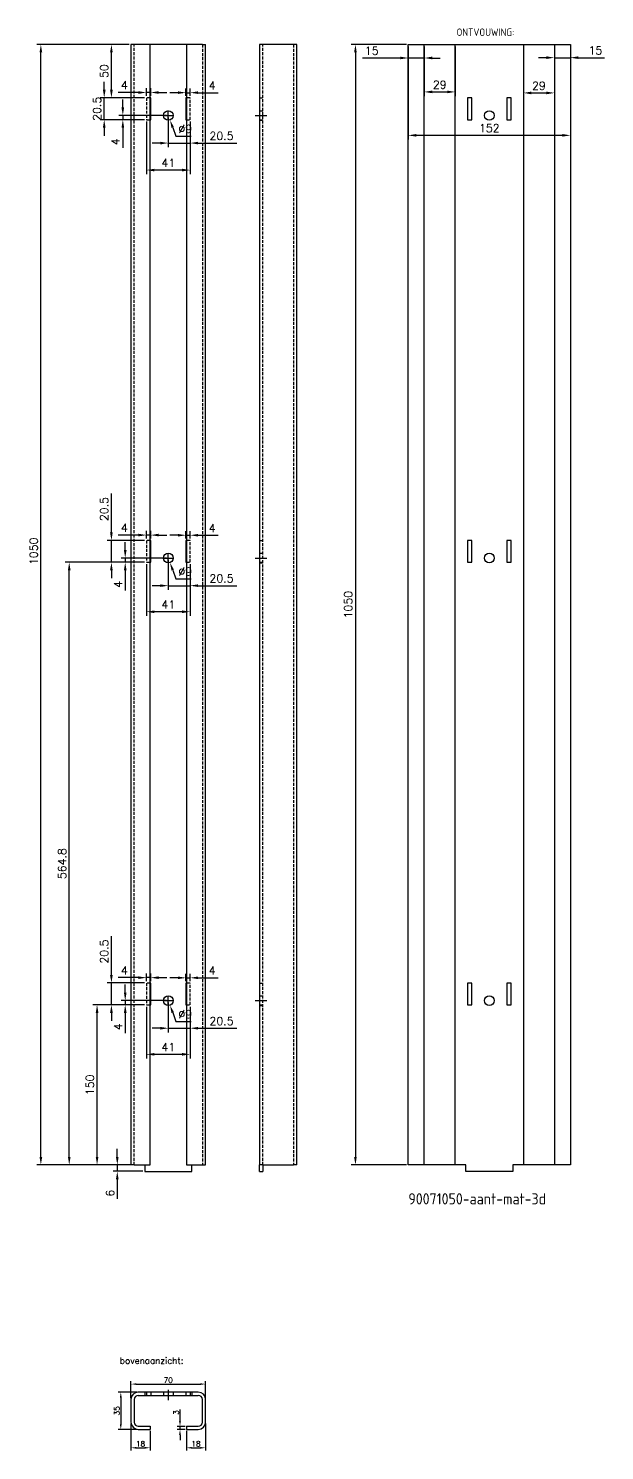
# Model space of a CAD drawing. Extents: x 3801 to 4341, y 233 to 1565.
import ezdxf

# ---------------------------------------------------------------- set-up
doc = ezdxf.new("R2010")
doc.units = 0
doc.header["$LTSCALE"] = 2
doc.linetypes.add('Aslijn', pattern=[28.575, 19.05, -3.175, 3.175, -3.175])
doc.linetypes.add('Streeplijn', pattern=[10, 7, -3])
doc.layers.get('DEFPOINTS').update_dxf_attribs({"linetype": 'CONTINUOUS'})
for name, color, linetype in [('50VOL', 13, 'CONTINUOUS'), ('70VOL', 5, 'CONTINUOUS'), ('7A', 4, 'Aslijn'), ('AM_3', 6, 'Streeplijn'), ('BRANDLIJN', 93, 'CONTINUOUS')]:
    doc.layers.add(name, color=color, linetype=linetype)
doc.styles.add('ROMANS', font='romans.shx')
doc.styles.get("Standard").update_dxf_attribs({"font": 'isocp.shx'})
doc.dimstyles.new('1_OP_02$0', dxfattribs={"dimscale": 2, "dimtxt": 2.5, "dimasz": 2.5, "dimexe": 1.3, "dimexo": 0.6, "dimgap": 0.6, "dimtad": 1, "dimdec": 1, "dimdsep": 46, "dimtxsty": 'ROMANS', "dimcen": -1.5, "dimclrd": 150, "dimclre": 150, "dimclrt": 5, "dimadec": 0, "dimazin": 0, "dimtfac": 1, "dimtdec": 1, "dimtmove": 0, "dimatfit": 3, "dimfxl": 0, "dimtolj": 1, "dimtzin": 0, "dimarcsym": 0})
doc.dimstyles.new('1_OP_03$0', dxfattribs={"dimscale": 3, "dimtxt": 2.5, "dimasz": 2.5, "dimexe": 1.3, "dimexo": 0.6, "dimgap": 1, "dimtad": 1, "dimdec": 1, "dimdsep": 46, "dimtxsty": 'ROMANS', "dimcen": -1.5, "dimclrd": 150, "dimclre": 150, "dimclrt": 5, "dimadec": 0, "dimazin": 0, "dimtfac": 1, "dimtdec": 1, "dimtmove": 0, "dimatfit": 3, "dimfxl": 0, "dimtolj": 1, "dimtzin": 0, "dimarcsym": 0})
doc.dimstyles.new('1_OP_03$3', dxfattribs={"dimscale": 3, "dimtxt": 2.5, "dimasz": 2.5, "dimexe": 1.3, "dimexo": 0.6, "dimgap": 1, "dimtad": 1, "dimtoh": 1, "dimdec": 1, "dimdsep": 46, "dimtxsty": 'ROMANS', "dimcen": -1.5, "dimclrd": 150, "dimclre": 150, "dimclrt": 5, "dimadec": 0, "dimazin": 0, "dimtfac": 1, "dimtdec": 1, "dimtofl": 0, "dimtmove": 0, "dimatfit": 0, "dimfxl": 0, "dimtolj": 1, "dimtzin": 0, "dimarcsym": 0})

# ---------------------------------------------------------------- blocks, each defined once
blk = doc.blocks.new('*D0')
at = {"layer": '70VOL', "color": 150, "lineweight": -2}
for p, q in [((3897.3, 281.7), (3897.3, 297.6)), ((3902.3, 295), (3962.3, 295)), ((3967.3, 281.7), (3967.3, 297.6))]:
    blk.add_line(p, q, dxfattribs=at)
at = {"layer": '70VOL', "color": 150}
for points in [[(3902.3, 295.8), (3902.3, 294.2), (3897.3, 295)], [(3962.3, 295.8), (3962.3, 294.2), (3967.3, 295)]]:
    blk.add_solid(points, dxfattribs=at)
at = {"layer": 'DEFPOINTS', "color": 0}
for p in [(3967.3, 295), (3897.3, 280.5), (3967.3, 280.5)]:
    blk.add_point(p, dxfattribs=at)
at = {"layer": '70VOL', "color": 5, "insert": (3932.3, 298.7), "char_height": 5, "attachment_point": 5, "style": 'ROMANS'}
blk.add_mtext('\\A1;70', dxfattribs=at)
blk = doc.blocks.new('*D1')
at = {"layer": '70VOL', "color": 150, "lineweight": -2}
for p, q in [((3903, 287.4), (3885.2, 287.4)), ((3887.8, 282.4), (3887.8, 257.4)), ((3903, 252.4), (3885.2, 252.4))]:
    blk.add_line(p, q, dxfattribs=at)
at = {"layer": '70VOL', "color": 150}
for points in [[(3886.9, 282.4), (3888.6, 282.4), (3887.8, 287.4)], [(3886.9, 257.4), (3888.6, 257.4), (3887.8, 252.4)]]:
    blk.add_solid(points, dxfattribs=at)
at = {"layer": 'DEFPOINTS', "color": 0}
for p in [(3904.2, 287.4), (3887.8, 252.4), (3904.2, 252.4)]:
    blk.add_point(p, dxfattribs=at)
at = {"layer": '70VOL', "color": 5, "insert": (3884.1, 269.9), "char_height": 5, "attachment_point": 5, "rotation": 90, "style": 'ROMANS'}
blk.add_mtext('\\A1;35', dxfattribs=at)
blk = doc.blocks.new('*D2')
at = {"layer": '70VOL', "color": 150, "lineweight": -2}
for p, q in [((3897.3, 258.1), (3897.3, 232.7)), ((3915.3, 251.2), (3915.3, 232.7)), ((3902.3, 235.3), (3910.3, 235.3))]:
    blk.add_line(p, q, dxfattribs=at)
at = {"layer": '70VOL', "color": 150}
for points in [[(3902.3, 236.1), (3902.3, 234.5), (3897.3, 235.3)], [(3910.3, 236.1), (3910.3, 234.5), (3915.3, 235.3)]]:
    blk.add_solid(points, dxfattribs=at)
at = {"layer": 'DEFPOINTS', "color": 0}
for p in [(3897.3, 259.3), (3915.3, 252.4), (3915.3, 235.3)]:
    blk.add_point(p, dxfattribs=at)
at = {"layer": '70VOL', "color": 5, "insert": (3906.3, 239), "char_height": 5, "attachment_point": 5, "style": 'ROMANS'}
blk.add_mtext('\\A1;18', dxfattribs=at)
blk = doc.blocks.new('*D3')
at = {"layer": '70VOL', "color": 150, "lineweight": -2}
for p, q in [((3967.3, 258.1), (3967.3, 232.7)), ((3949.3, 251.2), (3949.3, 232.7)), ((3954.3, 235.3), (3962.3, 235.3))]:
    blk.add_line(p, q, dxfattribs=at)
at = {"layer": '70VOL', "color": 150}
for points in [[(3954.3, 236.1), (3954.3, 234.5), (3949.3, 235.3)], [(3962.3, 236.1), (3962.3, 234.5), (3967.3, 235.3)]]:
    blk.add_solid(points, dxfattribs=at)
at = {"layer": 'DEFPOINTS', "color": 0}
for p in [(3967.3, 259.3), (3949.3, 252.4), (3967.3, 235.3)]:
    blk.add_point(p, dxfattribs=at)
at = {"layer": '70VOL', "color": 5, "insert": (3958.3, 239), "char_height": 5, "attachment_point": 5, "style": 'ROMANS'}
blk.add_mtext('\\A1;18', dxfattribs=at)
blk = doc.blocks.new('*D4')
at = {"layer": '70VOL', "color": 150, "lineweight": -2}
for p, q in [((3943.3, 260.4), (3943.3, 271.2)), ((3948.1, 255.4), (3940.7, 255.4)), ((3943.3, 252.4), (3943.3, 255.4)), ((3948.1, 252.4), (3940.7, 252.4)), ((3943.3, 247.4), (3943.3, 242.4))]:
    blk.add_line(p, q, dxfattribs=at)
at = {"layer": '70VOL', "color": 150}
for points in [[(3942.4, 260.4), (3944.1, 260.4), (3943.3, 255.4)], [(3942.4, 247.4), (3944.1, 247.4), (3943.3, 252.4)]]:
    blk.add_solid(points, dxfattribs=at)
at = {"layer": 'DEFPOINTS', "color": 0}
for p in [(3943.3, 255.4), (3949.3, 255.4), (3949.3, 252.4)]:
    blk.add_point(p, dxfattribs=at)
at = {"layer": '70VOL', "color": 5, "insert": (3939.6, 268.3), "char_height": 5, "attachment_point": 5, "rotation": 90, "style": 'ROMANS'}
blk.add_mtext('\\A1;3', dxfattribs=at)
blk = doc.blocks.new('*D5')
at = {"layer": '70VOL', "color": 150, "lineweight": -2}
for p, q in [((3927.8, 1483.9), (3936.8, 1483.9)), ((3932.3, 1479.4), (3932.3, 1488.4)), ((3936.5, 1472.6), (3939.5, 1464.4)), ((3939.5, 1464.4), (3953.9, 1464.4))]:
    blk.add_line(p, q, dxfattribs=at)
at = {"layer": '70VOL', "color": 150}
blk.add_solid([(3937.6, 1473), (3935.3, 1472.2), (3933.9, 1479.6)], dxfattribs=at)
at = {"layer": 'DEFPOINTS', "color": 0}
for p in [(3930.7, 1488.1), (3933.9, 1479.6)]:
    blk.add_point(p, dxfattribs=at)
at = {"layer": '70VOL', "color": 5, "insert": (3948.2, 1471.2), "char_height": 7.5, "attachment_point": 5, "style": 'ROMANS'}
blk.add_mtext('\\A1;∅9', dxfattribs=at)
blk = doc.blocks.new('*D6')
at = {"layer": '70VOL', "color": 150, "lineweight": -2}
for p, q in [((3932.3, 1482.1), (3932.3, 1454.1)), ((3952.8, 1478.1), (3952.8, 1454.1)), ((3924.8, 1458), (3917.3, 1458)), ((3932.3, 1458), (3952.8, 1458)), ((3960.3, 1458), (3996.7, 1458))]:
    blk.add_line(p, q, dxfattribs=at)
at = {"layer": '70VOL', "color": 150}
for points in [[(3924.8, 1459.2), (3924.8, 1456.7), (3932.3, 1458)], [(3960.3, 1459.2), (3960.3, 1456.7), (3952.8, 1458)]]:
    blk.add_solid(points, dxfattribs=at)
at = {"layer": 'DEFPOINTS', "color": 0}
for p in [(3932.3, 1483.9), (3952.8, 1479.9), (3952.8, 1458)]:
    blk.add_point(p, dxfattribs=at)
at = {"layer": '70VOL', "color": 5, "insert": (3982.2, 1464.7), "char_height": 7.5, "attachment_point": 5, "style": 'ROMANS'}
blk.add_mtext('\\A1;20.5', dxfattribs=at)
blk = doc.blocks.new('*D7')
at = {"layer": '70VOL', "color": 150, "lineweight": -2}
for p, q in [((3911.8, 1478.1), (3911.8, 1428.8)), ((3952.8, 1478.1), (3952.8, 1428.8)), ((3945.3, 1432.7), (3919.3, 1432.7))]:
    blk.add_line(p, q, dxfattribs=at)
at = {"layer": '70VOL', "color": 150}
for points in [[(3919.3, 1433.9), (3919.3, 1431.4), (3911.8, 1432.7)], [(3945.3, 1433.9), (3945.3, 1431.4), (3952.8, 1432.7)]]:
    blk.add_solid(points, dxfattribs=at)
at = {"layer": 'DEFPOINTS', "color": 0}
for p in [(3911.8, 1479.9), (3952.8, 1479.9), (3911.8, 1432.7)]:
    blk.add_point(p, dxfattribs=at)
at = {"layer": '70VOL', "color": 5, "insert": (3932.3, 1439.4), "char_height": 7.5, "attachment_point": 5, "style": 'ROMANS'}
blk.add_mtext('\\A1;41', dxfattribs=at)
blk = doc.blocks.new('*D8')
at = {"layer": '70VOL', "color": 150, "lineweight": -2}
for p, q in [((3911.8, 1502.2), (3911.8, 1509.3)), ((3915.8, 1502.2), (3915.8, 1509.3)), ((3904.3, 1505.4), (3885.4, 1505.4)), ((3915.8, 1505.4), (3911.8, 1505.4)), ((3923.3, 1505.4), (3930.8, 1505.4))]:
    blk.add_line(p, q, dxfattribs=at)
at = {"layer": '70VOL', "color": 150}
for points in [[(3904.3, 1506.6), (3904.3, 1504.1), (3911.8, 1505.4)], [(3923.3, 1506.6), (3923.3, 1504.1), (3915.8, 1505.4)]]:
    blk.add_solid(points, dxfattribs=at)
at = {"layer": 'DEFPOINTS', "color": 0}
for p in [(3911.8, 1505.4), (3911.8, 1500.4), (3915.8, 1500.4)]:
    blk.add_point(p, dxfattribs=at)
at = {"layer": '70VOL', "color": 5, "insert": (3891.1, 1512.1), "char_height": 7.5, "attachment_point": 5, "style": 'ROMANS'}
blk.add_mtext('\\A1;4', dxfattribs=at)
blk = doc.blocks.new('*D9')
at = {"layer": '70VOL', "color": 150, "lineweight": -2}
for p, q in [((3948.8, 1502.2), (3948.8, 1509.1)), ((3952.8, 1502.2), (3952.8, 1509.1)), ((3941.3, 1505.2), (3933.8, 1505.2)), ((3948.8, 1505.2), (3952.8, 1505.2)), ((3960.3, 1505.2), (3979.2, 1505.2))]:
    blk.add_line(p, q, dxfattribs=at)
at = {"layer": '70VOL', "color": 150}
for points in [[(3941.3, 1506.5), (3941.3, 1504), (3948.8, 1505.2)], [(3960.3, 1506.5), (3960.3, 1504), (3952.8, 1505.2)]]:
    blk.add_solid(points, dxfattribs=at)
at = {"layer": 'DEFPOINTS', "color": 0}
for p in [(3948.8, 1500.4), (3952.8, 1505.2), (3952.8, 1500.4)]:
    blk.add_point(p, dxfattribs=at)
at = {"layer": '70VOL', "color": 5, "insert": (3973.5, 1512), "char_height": 7.5, "attachment_point": 5, "style": 'ROMANS'}
blk.add_mtext('\\A1;4', dxfattribs=at)
blk = doc.blocks.new('*D10')
at = {"layer": '70VOL', "color": 150, "lineweight": -2}
for p, q in [((3872.2, 1507.9), (3872.2, 1515.4)), ((3910, 1500.4), (3868.3, 1500.4)), ((3872.2, 1479.9), (3872.2, 1500.4)), ((3910, 1479.9), (3868.3, 1479.9)), ((3872.2, 1472.4), (3872.2, 1464.9))]:
    blk.add_line(p, q, dxfattribs=at)
at = {"layer": '70VOL', "color": 150}
for points in [[(3871, 1507.9), (3873.5, 1507.9), (3872.2, 1500.4)], [(3871, 1472.4), (3873.5, 1472.4), (3872.2, 1479.9)]]:
    blk.add_solid(points, dxfattribs=at)
at = {"layer": 'DEFPOINTS', "color": 0}
for p in [(3872.2, 1500.4), (3911.8, 1500.4), (3911.8, 1479.9)]:
    blk.add_point(p, dxfattribs=at)
at = {"layer": '70VOL', "color": 5, "insert": (3865.5, 1490.1), "char_height": 7.5, "attachment_point": 5, "rotation": 90, "style": 'ROMANS'}
blk.add_mtext('\\A1;20.5', dxfattribs=at)
blk = doc.blocks.new('*D11')
at = {"layer": '70VOL', "color": 150, "lineweight": -2}
for p, q in [((3889.7, 1491.4), (3889.7, 1498.9)), ((3930.5, 1483.9), (3885.8, 1483.9)), ((3910, 1479.9), (3885.8, 1479.9)), ((3889.7, 1483.9), (3889.7, 1479.9)), ((3889.7, 1472.4), (3889.7, 1453.5))]:
    blk.add_line(p, q, dxfattribs=at)
at = {"layer": '70VOL', "color": 150}
for points in [[(3888.4, 1491.4), (3890.9, 1491.4), (3889.7, 1483.9)], [(3888.4, 1472.4), (3890.9, 1472.4), (3889.7, 1479.9)]]:
    blk.add_solid(points, dxfattribs=at)
at = {"layer": 'DEFPOINTS', "color": 0}
for p in [(3889.7, 1479.9), (3911.8, 1479.9), (3932.3, 1483.9)]:
    blk.add_point(p, dxfattribs=at)
at = {"layer": '70VOL', "color": 5, "insert": (3882.9, 1459.2), "char_height": 7.5, "attachment_point": 5, "rotation": 90, "style": 'ROMANS'}
blk.add_mtext('\\A1;4', dxfattribs=at)
blk = doc.blocks.new('*D12')
at = {"layer": '70VOL', "color": 150, "lineweight": -2}
for p, q in [((3927.8, 654.4), (3936.8, 654.4)), ((3932.3, 649.9), (3932.3, 658.9)), ((3936.5, 643.1), (3939.5, 634.9)), ((3939.5, 634.9), (3953.9, 634.9))]:
    blk.add_line(p, q, dxfattribs=at)
at = {"layer": '70VOL', "color": 150}
blk.add_solid([(3937.6, 643.5), (3935.3, 642.7), (3933.9, 650.1)], dxfattribs=at)
at = {"layer": 'DEFPOINTS', "color": 0}
for p in [(3930.7, 658.6), (3933.9, 650.1)]:
    blk.add_point(p, dxfattribs=at)
at = {"layer": '70VOL', "color": 5, "insert": (3948.2, 641.7), "char_height": 7.5, "attachment_point": 5, "style": 'ROMANS'}
blk.add_mtext('\\A1;∅9', dxfattribs=at)
blk = doc.blocks.new('*D13')
at = {"layer": '70VOL', "color": 150, "lineweight": -2}
for p, q in [((3932.3, 652.6), (3932.3, 624.6)), ((3952.8, 648.6), (3952.8, 624.6)), ((3924.8, 628.5), (3917.3, 628.5)), ((3932.3, 628.5), (3952.8, 628.5)), ((3960.3, 628.5), (3996.7, 628.5))]:
    blk.add_line(p, q, dxfattribs=at)
at = {"layer": '70VOL', "color": 150}
for points in [[(3924.8, 629.7), (3924.8, 627.2), (3932.3, 628.5)], [(3960.3, 629.7), (3960.3, 627.2), (3952.8, 628.5)]]:
    blk.add_solid(points, dxfattribs=at)
at = {"layer": 'DEFPOINTS', "color": 0}
for p in [(3932.3, 654.4), (3952.8, 650.4), (3952.8, 628.5)]:
    blk.add_point(p, dxfattribs=at)
at = {"layer": '70VOL', "color": 5, "insert": (3982.2, 635.2), "char_height": 7.5, "attachment_point": 5, "style": 'ROMANS'}
blk.add_mtext('\\A1;20.5', dxfattribs=at)
blk = doc.blocks.new('*D14')
at = {"layer": '70VOL', "color": 150, "lineweight": -2}
for p, q in [((3911.8, 648.6), (3911.8, 600.1)), ((3952.8, 648.6), (3952.8, 600.1)), ((3945.3, 604), (3919.3, 604))]:
    blk.add_line(p, q, dxfattribs=at)
at = {"layer": '70VOL', "color": 150}
for points in [[(3919.3, 605.3), (3919.3, 602.8), (3911.8, 604)], [(3945.3, 605.3), (3945.3, 602.8), (3952.8, 604)]]:
    blk.add_solid(points, dxfattribs=at)
at = {"layer": 'DEFPOINTS', "color": 0}
for p in [(3911.8, 650.4), (3952.8, 650.4), (3911.8, 604)]:
    blk.add_point(p, dxfattribs=at)
at = {"layer": '70VOL', "color": 5, "insert": (3932.3, 610.8), "char_height": 7.5, "attachment_point": 5, "style": 'ROMANS'}
blk.add_mtext('\\A1;41', dxfattribs=at)
blk = doc.blocks.new('*D15')
at = {"layer": '70VOL', "color": 150, "lineweight": -2}
for p, q in [((3911.8, 672.7), (3911.8, 679.8)), ((3915.8, 672.7), (3915.8, 679.8)), ((3904.3, 675.9), (3885.4, 675.9)), ((3915.8, 675.9), (3911.8, 675.9)), ((3923.3, 675.9), (3930.8, 675.9))]:
    blk.add_line(p, q, dxfattribs=at)
at = {"layer": '70VOL', "color": 150}
for points in [[(3904.3, 677.1), (3904.3, 674.6), (3911.8, 675.9)], [(3923.3, 677.1), (3923.3, 674.6), (3915.8, 675.9)]]:
    blk.add_solid(points, dxfattribs=at)
at = {"layer": 'DEFPOINTS', "color": 0}
for p in [(3911.8, 675.9), (3911.8, 670.9), (3915.8, 670.9)]:
    blk.add_point(p, dxfattribs=at)
at = {"layer": '70VOL', "color": 5, "insert": (3891.1, 682.6), "char_height": 7.5, "attachment_point": 5, "style": 'ROMANS'}
blk.add_mtext('\\A1;4', dxfattribs=at)
blk = doc.blocks.new('*D16')
at = {"layer": '70VOL', "color": 150, "lineweight": -2}
for p, q in [((3941.3, 675.7), (3933.8, 675.7)), ((3948.8, 672.7), (3948.8, 679.6)), ((3948.8, 675.7), (3952.8, 675.7)), ((3952.8, 672.7), (3952.8, 679.6)), ((3960.3, 675.7), (3979.2, 675.7))]:
    blk.add_line(p, q, dxfattribs=at)
at = {"layer": '70VOL', "color": 150}
for points in [[(3941.3, 677), (3941.3, 674.5), (3948.8, 675.7)], [(3960.3, 677), (3960.3, 674.5), (3952.8, 675.7)]]:
    blk.add_solid(points, dxfattribs=at)
at = {"layer": 'DEFPOINTS', "color": 0}
for p in [(3948.8, 670.9), (3952.8, 675.7), (3952.8, 670.9)]:
    blk.add_point(p, dxfattribs=at)
at = {"layer": '70VOL', "color": 5, "insert": (3973.5, 682.5), "char_height": 7.5, "attachment_point": 5, "style": 'ROMANS'}
blk.add_mtext('\\A1;4', dxfattribs=at)
blk = doc.blocks.new('*D17')
at = {"layer": '70VOL', "color": 150, "lineweight": -2}
for p, q in [((3879, 678.4), (3879, 714.7)), ((3910, 670.9), (3875.1, 670.9)), ((3879, 650.4), (3879, 670.9)), ((3910, 650.4), (3875.1, 650.4)), ((3879, 642.9), (3879, 635.4))]:
    blk.add_line(p, q, dxfattribs=at)
at = {"layer": '70VOL', "color": 150}
for points in [[(3877.7, 678.4), (3880.2, 678.4), (3879, 670.9)], [(3877.7, 642.9), (3880.2, 642.9), (3879, 650.4)]]:
    blk.add_solid(points, dxfattribs=at)
at = {"layer": 'DEFPOINTS', "color": 0}
for p in [(3879, 670.9), (3911.8, 670.9), (3911.8, 650.4)]:
    blk.add_point(p, dxfattribs=at)
at = {"layer": '70VOL', "color": 5, "insert": (3872.2, 700.3), "char_height": 7.5, "attachment_point": 5, "rotation": 90, "style": 'ROMANS'}
blk.add_mtext('\\A1;20.5', dxfattribs=at)
blk = doc.blocks.new('*D18')
at = {"layer": '70VOL', "color": 150, "lineweight": -2}
for p, q in [((3891.9, 661.9), (3891.9, 669.4)), ((3930.5, 654.4), (3888, 654.4)), ((3891.9, 654.4), (3891.9, 650.4)), ((3910, 650.4), (3888, 650.4)), ((3891.9, 642.9), (3891.9, 624))]:
    blk.add_line(p, q, dxfattribs=at)
at = {"layer": '70VOL', "color": 150}
for points in [[(3890.7, 661.9), (3893.2, 661.9), (3891.9, 654.4)], [(3890.7, 642.9), (3893.2, 642.9), (3891.9, 650.4)]]:
    blk.add_solid(points, dxfattribs=at)
at = {"layer": 'DEFPOINTS', "color": 0}
for p in [(3932.3, 654.4), (3891.9, 650.4), (3911.8, 650.4)]:
    blk.add_point(p, dxfattribs=at)
at = {"layer": '70VOL', "color": 5, "insert": (3885.2, 629.7), "char_height": 7.5, "attachment_point": 5, "rotation": 90, "style": 'ROMANS'}
blk.add_mtext('\\A1;4', dxfattribs=at)
blk = doc.blocks.new('*D19')
at = {"layer": '70VOL', "color": 150, "lineweight": -2}
for p, q in [((3884.5, 507.9), (3884.5, 515.4)), ((3895.5, 500.4), (3880.6, 500.4)), ((3908.5, 494.4), (3880.6, 494.4)), ((3884.5, 500.4), (3884.5, 494.4)), ((3884.5, 486.9), (3884.5, 468.7))]:
    blk.add_line(p, q, dxfattribs=at)
at = {"layer": '70VOL', "color": 150}
for points in [[(3883.2, 507.9), (3885.7, 507.9), (3884.5, 500.4)], [(3883.2, 486.9), (3885.7, 486.9), (3884.5, 494.4)]]:
    blk.add_solid(points, dxfattribs=at)
at = {"layer": 'DEFPOINTS', "color": 0}
for p in [(3884.5, 494.4), (3897.3, 500.4), (3910.3, 494.4)]:
    blk.add_point(p, dxfattribs=at)
at = {"layer": '70VOL', "color": 5, "insert": (3877.7, 474), "char_height": 7.5, "attachment_point": 5, "rotation": 90, "style": 'ROMANS'}
blk.add_mtext('\\A1;6', dxfattribs=at)
blk = doc.blocks.new('*D20')
at = {"layer": '70VOL', "color": 150, "lineweight": -2}
for p, q in [((3895.5, 1550.4), (3808.9, 1550.4)), ((3812.8, 507.9), (3812.8, 1542.9)), ((3895.5, 500.4), (3808.9, 500.4))]:
    blk.add_line(p, q, dxfattribs=at)
at = {"layer": '70VOL', "color": 150}
for points in [[(3811.6, 1542.9), (3814.1, 1542.9), (3812.8, 1550.4)], [(3811.6, 507.9), (3814.1, 507.9), (3812.8, 500.4)]]:
    blk.add_solid(points, dxfattribs=at)
at = {"layer": 'DEFPOINTS', "color": 0}
for p in [(3812.8, 1550.4), (3897.3, 1550.4), (3897.3, 500.4)]:
    blk.add_point(p, dxfattribs=at)
at = {"layer": '70VOL', "color": 5, "insert": (3806.1, 1075.4), "char_height": 7.5, "attachment_point": 5, "rotation": 90, "style": 'ROMANS'}
blk.add_mtext('\\A1;1050', dxfattribs=at)
blk = doc.blocks.new('*D21')
at = {"layer": '70VOL', "color": 150, "lineweight": -2}
for p, q in [((3910, 650.4), (3861.6, 650.4)), ((3865.5, 507.9), (3865.5, 642.9)), ((3895.5, 500.4), (3861.6, 500.4))]:
    blk.add_line(p, q, dxfattribs=at)
at = {"layer": '70VOL', "color": 150}
for points in [[(3864.3, 642.9), (3866.8, 642.9), (3865.5, 650.4)], [(3864.3, 507.9), (3866.8, 507.9), (3865.5, 500.4)]]:
    blk.add_solid(points, dxfattribs=at)
at = {"layer": 'DEFPOINTS', "color": 0}
for p in [(3865.5, 650.4), (3911.8, 650.4), (3897.3, 500.4)]:
    blk.add_point(p, dxfattribs=at)
at = {"layer": '70VOL', "color": 5, "insert": (3858.8, 575.4), "char_height": 7.5, "attachment_point": 5, "rotation": 90, "style": 'ROMANS'}
blk.add_mtext('\\A1;150', dxfattribs=at)
blk = doc.blocks.new('*D22')
at = {"layer": '70VOL', "color": 150, "lineweight": -2}
for p, q in [((3895.5, 1550.4), (3875.1, 1550.4)), ((3879, 1507.9), (3879, 1542.9)), ((3910, 1500.4), (3875.1, 1500.4))]:
    blk.add_line(p, q, dxfattribs=at)
at = {"layer": '70VOL', "color": 150}
for points in [[(3877.7, 1542.9), (3880.2, 1542.9), (3879, 1550.4)], [(3877.7, 1507.9), (3880.2, 1507.9), (3879, 1500.4)]]:
    blk.add_solid(points, dxfattribs=at)
at = {"layer": 'DEFPOINTS', "color": 0}
for p in [(3879, 1550.4), (3897.3, 1550.4), (3911.8, 1500.4)]:
    blk.add_point(p, dxfattribs=at)
at = {"layer": '70VOL', "color": 5, "insert": (3872.2, 1525.4), "char_height": 7.5, "attachment_point": 5, "rotation": 90, "style": 'ROMANS'}
blk.add_mtext('\\A1;50', dxfattribs=at)
blk = doc.blocks.new('*D23')
at = {"layer": '70VOL', "color": 150, "lineweight": -2}
for p, q in [((4157.3, 1548.6), (4157.3, 1533.8)), ((4172.3, 1548.6), (4172.3, 1533.8)), ((4149.8, 1537.7), (4114.4, 1537.7)), ((4172.3, 1537.7), (4157.3, 1537.7)), ((4179.8, 1537.7), (4187.3, 1537.7))]:
    blk.add_line(p, q, dxfattribs=at)
at = {"layer": '70VOL', "color": 150}
for points in [[(4149.8, 1539), (4149.8, 1536.5), (4157.3, 1537.7)], [(4179.8, 1539), (4179.8, 1536.5), (4172.3, 1537.7)]]:
    blk.add_solid(points, dxfattribs=at)
at = {"layer": 'DEFPOINTS', "color": 0}
for p in [(4157.3, 1550.4), (4172.3, 1550.4), (4172.3, 1537.7)]:
    blk.add_point(p, dxfattribs=at)
at = {"layer": '70VOL', "color": 5, "insert": (4123, 1544.5), "char_height": 7.5, "attachment_point": 5, "style": 'ROMANS'}
blk.add_mtext('\\A1;15', dxfattribs=at)
blk = doc.blocks.new('*D24')
at = {"layer": '70VOL', "color": 150, "lineweight": -2}
for p, q in [((4294.3, 1548.6), (4294.3, 1534.1)), ((4309.3, 1548.6), (4309.3, 1534.1)), ((4286.8, 1538), (4279.3, 1538)), ((4294.3, 1538), (4309.3, 1538)), ((4316.8, 1538), (4341.4, 1538))]:
    blk.add_line(p, q, dxfattribs=at)
at = {"layer": '70VOL', "color": 150}
for points in [[(4286.8, 1539.3), (4286.8, 1536.8), (4294.3, 1538)], [(4316.8, 1539.3), (4316.8, 1536.8), (4309.3, 1538)]]:
    blk.add_solid(points, dxfattribs=at)
at = {"layer": 'DEFPOINTS', "color": 0}
for p in [(4294.3, 1550.4), (4309.3, 1550.4), (4294.3, 1538)]:
    blk.add_point(p, dxfattribs=at)
at = {"layer": '70VOL', "color": 5, "insert": (4332.8, 1544.8), "char_height": 7.5, "attachment_point": 5, "style": 'ROMANS'}
blk.add_mtext('\\A1;15', dxfattribs=at)
blk = doc.blocks.new('*D25')
at = {"layer": '70VOL', "color": 150, "lineweight": -2}
for p, q in [((4157.3, 1548.6), (4157.3, 1461.3)), ((4309.3, 1548.6), (4309.3, 1461.3)), ((4301.8, 1465.2), (4164.8, 1465.2))]:
    blk.add_line(p, q, dxfattribs=at)
at = {"layer": '70VOL', "color": 150}
for points in [[(4164.8, 1466.5), (4164.8, 1464), (4157.3, 1465.2)], [(4301.8, 1466.5), (4301.8, 1464), (4309.3, 1465.2)]]:
    blk.add_solid(points, dxfattribs=at)
at = {"layer": 'DEFPOINTS', "color": 0}
for p in [(4157.3, 1550.4), (4309.3, 1550.4), (4157.3, 1465.2)]:
    blk.add_point(p, dxfattribs=at)
at = {"layer": '70VOL', "color": 5, "insert": (4233.3, 1472), "char_height": 7.5, "attachment_point": 5, "style": 'ROMANS'}
blk.add_mtext('\\A1;152', dxfattribs=at)
blk = doc.blocks.new('*D26')
at = {"layer": '70VOL', "color": 150, "lineweight": -2}
for p, q in [((4155.5, 1550.4), (4103.9, 1550.4)), ((4107.8, 1542.9), (4107.8, 507.9)), ((4155.5, 500.4), (4103.9, 500.4))]:
    blk.add_line(p, q, dxfattribs=at)
at = {"layer": '70VOL', "color": 150}
for points in [[(4106.5, 1542.9), (4109, 1542.9), (4107.8, 1550.4)], [(4106.5, 507.9), (4109, 507.9), (4107.8, 500.4)]]:
    blk.add_solid(points, dxfattribs=at)
at = {"layer": 'DEFPOINTS', "color": 0}
for p in [(4157.3, 1550.4), (4107.8, 500.4), (4157.3, 500.4)]:
    blk.add_point(p, dxfattribs=at)
at = {"layer": '70VOL', "color": 5, "insert": (4101, 1025.4), "char_height": 7.5, "attachment_point": 5, "rotation": 90, "style": 'ROMANS'}
blk.add_mtext('\\A1;1050', dxfattribs=at)
blk = doc.blocks.new('*D28')
at = {"layer": '70VOL', "color": 150, "lineweight": -2}
for p, q in [((4172.3, 1546.8), (4172.3, 1502)), ((4201.3, 1548.6), (4201.3, 1502)), ((4179.8, 1505.9), (4193.8, 1505.9))]:
    blk.add_line(p, q, dxfattribs=at)
at = {"layer": '70VOL', "color": 150}
for points in [[(4179.8, 1507.2), (4179.8, 1504.7), (4172.3, 1505.9)], [(4193.8, 1507.2), (4193.8, 1504.7), (4201.3, 1505.9)]]:
    blk.add_solid(points, dxfattribs=at)
at = {"layer": 'DEFPOINTS', "color": 0}
for p in [(4172.3, 1548.6), (4201.3, 1550.4), (4201.3, 1505.9)]:
    blk.add_point(p, dxfattribs=at)
at = {"layer": '70VOL', "color": 5, "insert": (4186.8, 1512.7), "char_height": 7.5, "attachment_point": 5, "style": 'ROMANS'}
blk.add_mtext('\\A1;29', dxfattribs=at)
blk = doc.blocks.new('*D29')
at = {"layer": '70VOL', "color": 150, "lineweight": -2}
for p, q in [((4265.3, 1548.6), (4265.3, 1501.1)), ((4294.3, 1546.8), (4294.3, 1501.1)), ((4272.8, 1505), (4286.8, 1505))]:
    blk.add_line(p, q, dxfattribs=at)
at = {"layer": '70VOL', "color": 150}
for points in [[(4272.8, 1506.2), (4272.8, 1503.7), (4265.3, 1505)], [(4286.8, 1506.2), (4286.8, 1503.7), (4294.3, 1505)]]:
    blk.add_solid(points, dxfattribs=at)
at = {"layer": 'DEFPOINTS', "color": 0}
for p in [(4265.3, 1550.4), (4294.3, 1548.6), (4294.3, 1505)]:
    blk.add_point(p, dxfattribs=at)
at = {"layer": '70VOL', "color": 5, "insert": (4279.8, 1511.7), "char_height": 7.5, "attachment_point": 5, "style": 'ROMANS'}
blk.add_mtext('\\A1;29', dxfattribs=at)
blk = doc.blocks.new('*D30')
at = {"layer": '70VOL', "color": 150, "lineweight": -2}
for p, q in [((3927.8, 1069.1), (3936.8, 1069.1)), ((3932.3, 1064.6), (3932.3, 1073.6)), ((3936.5, 1057.8), (3939.5, 1049.7)), ((3939.5, 1049.7), (3953.9, 1049.7))]:
    blk.add_line(p, q, dxfattribs=at)
at = {"layer": '70VOL', "color": 150}
blk.add_solid([(3937.6, 1058.3), (3935.3, 1057.4), (3933.9, 1064.9)], dxfattribs=at)
at = {"layer": 'DEFPOINTS', "color": 0}
for p in [(3930.7, 1073.3), (3933.9, 1064.9)]:
    blk.add_point(p, dxfattribs=at)
at = {"layer": '70VOL', "color": 5, "insert": (3948.2, 1056.4), "char_height": 7.5, "attachment_point": 5, "style": 'ROMANS'}
blk.add_mtext('\\A1;∅9', dxfattribs=at)
blk = doc.blocks.new('*D31')
at = {"layer": '70VOL', "color": 150, "lineweight": -2}
for p, q in [((3932.3, 1067.3), (3932.3, 1039.3)), ((3952.8, 1063.3), (3952.8, 1039.3)), ((3924.8, 1043.2), (3917.3, 1043.2)), ((3932.3, 1043.2), (3952.8, 1043.2)), ((3960.3, 1043.2), (3996.7, 1043.2))]:
    blk.add_line(p, q, dxfattribs=at)
at = {"layer": '70VOL', "color": 150}
for points in [[(3924.8, 1044.5), (3924.8, 1042), (3932.3, 1043.2)], [(3960.3, 1044.5), (3960.3, 1042), (3952.8, 1043.2)]]:
    blk.add_solid(points, dxfattribs=at)
at = {"layer": 'DEFPOINTS', "color": 0}
for p in [(3932.3, 1069.1), (3952.8, 1065.1), (3952.8, 1043.2)]:
    blk.add_point(p, dxfattribs=at)
at = {"layer": '70VOL', "color": 5, "insert": (3982.2, 1050), "char_height": 7.5, "attachment_point": 5, "style": 'ROMANS'}
blk.add_mtext('\\A1;20.5', dxfattribs=at)
blk = doc.blocks.new('*D32')
at = {"layer": '70VOL', "color": 150, "lineweight": -2}
for p, q in [((3911.8, 1063.3), (3911.8, 1014.9)), ((3952.8, 1063.3), (3952.8, 1014.9)), ((3945.3, 1018.8), (3919.3, 1018.8))]:
    blk.add_line(p, q, dxfattribs=at)
at = {"layer": '70VOL', "color": 150}
for points in [[(3919.3, 1020), (3919.3, 1017.5), (3911.8, 1018.8)], [(3945.3, 1020), (3945.3, 1017.5), (3952.8, 1018.8)]]:
    blk.add_solid(points, dxfattribs=at)
at = {"layer": 'DEFPOINTS', "color": 0}
for p in [(3911.8, 1065.1), (3952.8, 1065.1), (3911.8, 1018.8)]:
    blk.add_point(p, dxfattribs=at)
at = {"layer": '70VOL', "color": 5, "insert": (3932.3, 1025.5), "char_height": 7.5, "attachment_point": 5, "style": 'ROMANS'}
blk.add_mtext('\\A1;41', dxfattribs=at)
blk = doc.blocks.new('*D33')
at = {"layer": '70VOL', "color": 150, "lineweight": -2}
for p, q in [((3911.8, 1087.4), (3911.8, 1094.5)), ((3915.8, 1087.4), (3915.8, 1094.5)), ((3904.3, 1090.6), (3885.4, 1090.6)), ((3915.8, 1090.6), (3911.8, 1090.6)), ((3923.3, 1090.6), (3930.8, 1090.6))]:
    blk.add_line(p, q, dxfattribs=at)
at = {"layer": '70VOL', "color": 150}
for points in [[(3904.3, 1091.9), (3904.3, 1089.4), (3911.8, 1090.6)], [(3923.3, 1091.9), (3923.3, 1089.4), (3915.8, 1090.6)]]:
    blk.add_solid(points, dxfattribs=at)
at = {"layer": 'DEFPOINTS', "color": 0}
for p in [(3911.8, 1090.6), (3911.8, 1085.6), (3915.8, 1085.6)]:
    blk.add_point(p, dxfattribs=at)
at = {"layer": '70VOL', "color": 5, "insert": (3891.1, 1097.4), "char_height": 7.5, "attachment_point": 5, "style": 'ROMANS'}
blk.add_mtext('\\A1;4', dxfattribs=at)
blk = doc.blocks.new('*D34')
at = {"layer": '70VOL', "color": 150, "lineweight": -2}
for p, q in [((3948.8, 1087.4), (3948.8, 1094.4)), ((3952.8, 1087.4), (3952.8, 1094.4)), ((3941.3, 1090.5), (3933.8, 1090.5)), ((3948.8, 1090.5), (3952.8, 1090.5)), ((3960.3, 1090.5), (3979.2, 1090.5))]:
    blk.add_line(p, q, dxfattribs=at)
at = {"layer": '70VOL', "color": 150}
for points in [[(3941.3, 1091.7), (3941.3, 1089.2), (3948.8, 1090.5)], [(3960.3, 1091.7), (3960.3, 1089.2), (3952.8, 1090.5)]]:
    blk.add_solid(points, dxfattribs=at)
at = {"layer": 'DEFPOINTS', "color": 0}
for p in [(3948.8, 1085.6), (3952.8, 1090.5), (3952.8, 1085.6)]:
    blk.add_point(p, dxfattribs=at)
at = {"layer": '70VOL', "color": 5, "insert": (3973.5, 1097.2), "char_height": 7.5, "attachment_point": 5, "style": 'ROMANS'}
blk.add_mtext('\\A1;4', dxfattribs=at)
blk = doc.blocks.new('*D35')
at = {"layer": '70VOL', "color": 150, "lineweight": -2}
for p, q in [((3879, 1093.1), (3879, 1129.5)), ((3910, 1085.6), (3875.1, 1085.6)), ((3879, 1065.1), (3879, 1085.6)), ((3910, 1065.1), (3875.1, 1065.1)), ((3879, 1057.6), (3879, 1050.1))]:
    blk.add_line(p, q, dxfattribs=at)
at = {"layer": '70VOL', "color": 150}
for points in [[(3877.7, 1093.1), (3880.2, 1093.1), (3879, 1085.6)], [(3877.7, 1057.6), (3880.2, 1057.6), (3879, 1065.1)]]:
    blk.add_solid(points, dxfattribs=at)
at = {"layer": 'DEFPOINTS', "color": 0}
for p in [(3879, 1085.6), (3911.8, 1085.6), (3911.8, 1065.1)]:
    blk.add_point(p, dxfattribs=at)
at = {"layer": '70VOL', "color": 5, "insert": (3872.2, 1115), "char_height": 7.5, "attachment_point": 5, "rotation": 90, "style": 'ROMANS'}
blk.add_mtext('\\A1;20.5', dxfattribs=at)
blk = doc.blocks.new('*D36')
at = {"layer": '70VOL', "color": 150, "lineweight": -2}
for p, q in [((3891.9, 1076.6), (3891.9, 1084.1)), ((3930.5, 1069.1), (3888, 1069.1)), ((3891.9, 1069.1), (3891.9, 1065.1)), ((3910, 1065.1), (3888, 1065.1)), ((3891.9, 1057.6), (3891.9, 1038.7))]:
    blk.add_line(p, q, dxfattribs=at)
at = {"layer": '70VOL', "color": 150}
for points in [[(3890.7, 1076.6), (3893.2, 1076.6), (3891.9, 1069.1)], [(3890.7, 1057.6), (3893.2, 1057.6), (3891.9, 1065.1)]]:
    blk.add_solid(points, dxfattribs=at)
at = {"layer": 'DEFPOINTS', "color": 0}
for p in [(3932.3, 1069.1), (3891.9, 1065.1), (3911.8, 1065.1)]:
    blk.add_point(p, dxfattribs=at)
at = {"layer": '70VOL', "color": 5, "insert": (3885.2, 1044.4), "char_height": 7.5, "attachment_point": 5, "rotation": 90, "style": 'ROMANS'}
blk.add_mtext('\\A1;4', dxfattribs=at)
blk = doc.blocks.new('*D37')
at = {"layer": '70VOL', "color": 150, "lineweight": -2}
for p, q in [((3910, 1065.1), (3835.5, 1065.1)), ((3839.4, 507.9), (3839.4, 1057.6)), ((3898.5, 500.4), (3835.5, 500.4))]:
    blk.add_line(p, q, dxfattribs=at)
at = {"layer": '70VOL', "color": 150}
for points in [[(3838.2, 1057.6), (3840.7, 1057.6), (3839.4, 1065.1)], [(3838.2, 507.9), (3840.7, 507.9), (3839.4, 500.4)]]:
    blk.add_solid(points, dxfattribs=at)
at = {"layer": 'DEFPOINTS', "color": 0}
for p in [(3839.4, 1065.1), (3911.8, 1065.1), (3900.3, 500.4)]:
    blk.add_point(p, dxfattribs=at)
at = {"layer": '70VOL', "color": 5, "insert": (3832.7, 782.7), "char_height": 7.5, "attachment_point": 5, "rotation": 90, "style": 'ROMANS'}
blk.add_mtext('\\A1;564.8', dxfattribs=at)

msp = doc.modelspace()

# ---------------------------------------------------------------- linework, layer by layer
at = {"layer": '50VOL', "ltscale": 0.2}
for p, q in [((3897.3, 1550.35), (3897.3, 500.35)), ((3900.31, 1550.35), (3897.3, 1550.35)), ((3915.3, 1550.35), (3900.31, 1550.35)), ((3949.3, 1550.35), (3915.3, 1550.35)), ((3915.3, 500.35), (3915.3, 1550.35)), ((3964.3, 1550.35), (3949.3, 1550.35)), ((3949.3, 1550.35), (3949.3, 500.35)), ((3964.3, 1550.35), (3967.3, 1550.35)), ((3967.3, 500.35), (3967.3, 1550.35)), ((4017.82, 1550.35), (4017.82, 500.35)), ((4020.82, 1550.35), (4017.82, 1550.35)), ((4049.82, 1550.35), (4020.82, 1550.35)), ((4052.82, 1550.35), (4049.82, 1550.35)), ((4052.82, 500.35), (4052.82, 1550.35)), ((4157.27, 500.35), (4157.27, 1550.35)), ((4157.27, 1550.35), (4309.29, 1550.35)), ((4157.27, 1550.35), (4309.29, 1550.35)), ((4172.27, 500.35), (4172.27, 1550.35)), ((4201.28, 500.35), (4201.28, 1550.35)), ((4265.28, 1550.35), (4265.28, 500.35)), ((4294.29, 1550.35), (4294.29, 500.35)), ((4309.29, 1550.35), (4309.29, 500.35)), ((3915.8, 1500.35), (3915.3, 1500.35)), ((3915.8, 1479.85), (3915.8, 1500.35)), ((3948.8, 1500.38), (3948.8, 1479.85)), ((3949.3, 1500.38), (3948.8, 1500.38)), ((4216.78, 1500.38), (4212.78, 1500.38)), ((4212.78, 1500.38), (4212.78, 1479.85)), ((4216.78, 1479.85), (4216.78, 1500.38)), ((4253.78, 1500.35), (4249.78, 1500.35)), ((4249.78, 1500.35), (4249.78, 1479.85)), ((4253.78, 1479.85), (4253.78, 1500.35)), ((3915.3, 1479.85), (3915.8, 1479.85)), ((3948.8, 1479.85), (3949.3, 1479.85)), ((4212.78, 1479.85), (4216.78, 1479.85)), ((4249.78, 1479.85), (4253.78, 1479.85)), ((3915.8, 1085.6), (3915.3, 1085.6)), ((3915.8, 1065.1), (3915.8, 1085.6)), ((3949.3, 1085.6), (3948.8, 1085.6)), ((3948.8, 1085.6), (3948.8, 1065.1)), ((4212.78, 1085.6), (4212.78, 1065.1)), ((4216.78, 1085.6), (4212.78, 1085.6)), ((4216.78, 1065.1), (4216.78, 1085.6)), ((4253.78, 1085.6), (4249.78, 1085.6)), ((4249.78, 1085.6), (4249.78, 1065.1)), ((4253.78, 1065.1), (4253.78, 1085.6)), ((3915.3, 1065.1), (3915.8, 1065.1)), ((3948.8, 1065.1), (3949.3, 1065.1)), ((4212.78, 1065.1), (4216.78, 1065.1)), ((4249.78, 1065.1), (4253.78, 1065.1)), ((3915.8, 670.85), (3915.3, 670.85)), ((3915.8, 650.35), (3915.8, 670.85)), ((3949.3, 670.85), (3948.8, 670.85)), ((3948.8, 670.85), (3948.8, 650.35)), ((4212.78, 670.85), (4212.78, 650.35)), ((4216.78, 670.85), (4212.78, 670.85)), ((4216.78, 650.35), (4216.78, 670.85)), ((4253.78, 670.85), (4249.78, 670.85)), ((4249.78, 670.85), (4249.78, 650.35)), ((4253.78, 650.35), (4253.78, 670.85)), ((3915.3, 650.35), (3915.8, 650.35)), ((3948.8, 650.35), (3949.3, 650.35)), ((4212.78, 650.35), (4216.78, 650.35)), ((4249.78, 650.35), (4253.78, 650.35)), ((3900.31, 500.35), (3897.3, 500.35)), ((3900.31, 500.35), (3915.3, 500.35)), ((3910.3, 500.35), (3910.3, 494.35)), ((3910.3, 494.35), (3954.3, 494.35)), ((3949.3, 500.35), (3964.3, 500.35)), ((3954.3, 494.35), (3954.3, 500.35)), ((3964.3, 500.35), (3967.3, 500.35)), ((4020.82, 500.35), (4017.82, 500.35)), ((4017.82, 494.35), (4017.82, 500.35)), ((4017.82, 494.35), (4020.82, 494.35)), ((4020.82, 500.35), (4049.82, 500.35)), ((4020.82, 500.35), (4020.82, 494.35)), ((4052.82, 500.35), (4049.82, 500.35)), ((4211.28, 500.35), (4157.27, 500.35)), ((4211.28, 494.35), (4211.28, 500.35)), ((4255.28, 494.35), (4211.28, 494.35)), ((4309.29, 500.35), (4255.28, 500.35)), ((4255.28, 500.35), (4255.28, 494.35)), ((3897.3, 280.55), (3897.3, 259.35)), ((3900.3, 280.55), (3900.3, 259.35)), ((3910.3, 287.45), (3904.2, 287.45)), ((3904.2, 284.45), (3910.3, 284.45)), ((3954.3, 287.45), (3910.3, 287.45)), ((3910.3, 287.45), (3910.3, 284.45)), ((3910.3, 284.45), (3954.3, 284.45)), ((3960.4, 287.45), (3954.3, 287.45)), ((3954.3, 287.45), (3954.3, 284.45)), ((3954.3, 284.45), (3960.4, 284.45)), ((3964.3, 259.35), (3964.3, 280.55)), ((3967.3, 259.35), (3967.3, 280.55)), ((3904.2, 255.45), (3915.3, 255.45)), ((3915.3, 255.45), (3915.3, 252.45)), ((3949.3, 255.45), (3960.4, 255.45)), ((3949.3, 255.45), (3949.3, 252.45)), ((3904.2, 252.45), (3915.3, 252.45)), ((3949.3, 252.45), (3960.4, 252.45))]:
    msp.add_line(p, q, dxfattribs=at)
for centre in [(3932.3, 1483.85), (4233.28, 1483.85), (3932.3, 1069.1), (4233.28, 1069.1), (3932.3, 654.35), (4233.28, 654.35)]:
    msp.add_circle(centre, 4.5, dxfattribs=at)
for centre, radius, start, end in [((3904.2, 280.55), 6.9, 90, 180), ((3904.2, 280.55), 3.9, 90, 180), ((3960.4, 280.55), 6.9, 0, 90), ((3960.4, 280.55), 3.9, 0, 90), ((3904.2, 259.35), 6.9, 180, 270), ((3904.2, 259.35), 3.9, 180, 270), ((3960.4, 259.35), 3.9, 270, 0), ((3960.4, 259.35), 6.9, 270, 0)]:
    msp.add_arc(centre, radius, start, end, dxfattribs=at)
at = {"layer": '7A'}
for p, q in [((4013.86, 1483.85), (4024.58, 1483.85)), ((4013.86, 1069.1), (4024.58, 1069.1)), ((4013.86, 654.35), (4024.58, 654.35)), ((3932.3, 289.64), (3932.3, 279.87))]:
    msp.add_line(p, q, dxfattribs=at)
at = {"layer": 'AM_3', "ltscale": 0.2}
for p, q in [((3900.3, 500.35), (3900.3, 1550.35)), ((3964.3, 1550.35), (3964.3, 500.35)), ((4020.82, 500.35), (4020.82, 1550.35)), ((4049.82, 1550.35), (4049.82, 500.35)), ((3911.8, 1500.35), (3911.8, 1479.85)), ((3915.3, 1500.35), (3911.8, 1500.35)), ((3952.8, 1500.38), (3949.3, 1500.38)), ((3952.8, 1479.85), (3952.8, 1500.38)), ((4017.82, 1500.38), (4020.82, 1500.38)), ((4017.82, 1500.35), (4020.82, 1500.35)), ((3911.8, 1479.85), (3915.3, 1479.85)), ((3949.3, 1479.85), (3952.8, 1479.85)), ((4017.82, 1488.35), (4020.82, 1488.35)), ((4017.82, 1479.85), (4020.82, 1479.85)), ((4017.82, 1479.35), (4020.82, 1479.35)), ((3911.8, 1085.6), (3911.8, 1065.1)), ((3915.3, 1085.6), (3911.8, 1085.6)), ((3952.8, 1085.6), (3949.3, 1085.6)), ((3952.8, 1065.1), (3952.8, 1085.6)), ((4017.82, 1085.6), (4020.82, 1085.6)), ((4017.82, 1073.6), (4020.82, 1073.6)), ((3911.8, 1065.1), (3915.3, 1065.1)), ((3949.3, 1065.1), (3952.8, 1065.1)), ((4017.82, 1065.1), (4020.82, 1065.1)), ((4017.82, 1064.6), (4020.82, 1064.6)), ((3911.8, 670.85), (3911.8, 650.35)), ((3915.3, 670.85), (3911.8, 670.85)), ((3952.8, 670.85), (3949.3, 670.85)), ((3952.8, 650.35), (3952.8, 670.85)), ((4017.82, 670.85), (4020.82, 670.85)), ((4017.82, 658.85), (4020.82, 658.85)), ((3911.8, 650.35), (3915.3, 650.35)), ((3949.3, 650.35), (3952.8, 650.35)), ((4017.82, 650.35), (4020.82, 650.35)), ((4017.82, 649.85), (4020.82, 649.85)), ((3911.8, 287.45), (3911.8, 284.45)), ((3915.8, 287.45), (3915.8, 284.45)), ((3927.8, 287.45), (3927.8, 284.45)), ((3936.8, 287.45), (3936.8, 284.45)), ((3948.8, 287.45), (3948.8, 284.45)), ((3952.8, 287.45), (3952.8, 284.45))]:
    msp.add_line(p, q, dxfattribs=at)

# ---------------------------------------------------------------- texts
at = {"layer": '70VOL', "ltscale": 0.2}
msp.add_text('ONTVOUWING:', height=7, dxfattribs=at).set_placement((4202.59, 1558.39, 10.81))
at = {"layer": '70VOL', "style": 'ROMANS'}
msp.add_text('bovenaanzicht:', height=6, dxfattribs=at).set_placement((3886.86, 314))
at = {"layer": 'BRANDLIJN', "ltscale": 0.2}
msp.add_text('90071050-aant-mat-3d', height=10.5, dxfattribs=at).set_placement((4157.4, 463.36, 16.21))

# ---------------------------------------------------------------- dimensions: what is measured, and where the dimension line sits
at = {"layer": '70VOL'}
for base, p1, p2, picture, middle in [((3812.84, 1550.35), (3897.3, 500.35), (3897.3, 1550.35), '*D20', (3812.84, 1075.35)), ((3872.22, 1500.35), (3911.8, 1479.85), (3911.8, 1500.35), '*D10', (3872.22, 1490.1)), ((3889.65, 1479.85), (3932.3, 1483.85), (3911.8, 1479.85), '*D11', (3889.65, 1459.17))]:
    dim = msp.add_linear_dim(base=base, p1=p1, p2=p2, angle=90, dimstyle='1_OP_03$0', dxfattribs=at)
    dim.commit()
    dim.dimension.update_dxf_attribs({"geometry": picture, "text_midpoint": middle, "dimtype": 160})
for base, p1, p2, dimstyle, picture, middle in [((3878.97, 1550.35), (3911.8, 1500.35), (3897.3, 1550.35), '1_OP_03$0', '*D22', (3872.22, 1525.35)), ((4107.79, 500.35), (4157.27, 1550.35), (4157.27, 500.35), '1_OP_03$0', '*D26', (4101.04, 1025.35)), ((3878.97, 1085.6), (3911.8, 1065.1), (3911.8, 1085.6), '1_OP_03$0', '*D35', (3872.22, 1115.03)), ((3891.94, 1065.1), (3932.3, 1069.1), (3911.8, 1065.1), '1_OP_03$0', '*D36', (3885.19, 1044.42)), ((3839.44454996, 1065.10204858), (3900.3052261, 500.35204858), (3911.8042261, 1065.10204858), '1_OP_03$0', '*D37', (3832.69454996, 782.72704858)), ((3878.97, 670.85), (3911.8, 650.35), (3911.8, 670.85), '1_OP_03$0', '*D17', (3872.22, 700.28)), ((3891.94, 650.35), (3932.3, 654.35), (3911.8, 650.35), '1_OP_03$0', '*D18', (3885.19, 629.67)), ((3865.51, 650.35), (3897.3, 500.35), (3911.8, 650.35), '1_OP_03$0', '*D21', (3858.76, 575.35)), ((3884.45, 494.35), (3897.3, 500.35), (3910.3, 494.35), '1_OP_03$0', '*D19', (3877.7, 474.03)), ((3887.77, 252.45), (3904.2, 287.45), (3904.2, 252.45), '1_OP_02$0', '*D1', (3884.07, 269.95)), ((3943.25, 255.45), (3949.3, 252.45), (3949.3, 255.45), '1_OP_02$0', '*D4', (3939.55, 268.31))]:
    dim = msp.add_linear_dim(base=base, p1=p1, p2=p2, angle=90, dimstyle=dimstyle, dxfattribs=at)
    dim.commit()
    dim.dimension.update_dxf_attribs({"geometry": picture, "text_midpoint": middle})
for base, p1, p2, picture, middle in [((4172.27, 1537.71), (4157.27, 1550.35), (4172.27, 1550.35), '*D23', (4122.96, 1537.71)), ((4294.29, 1538.03), (4309.29, 1550.35), (4294.29, 1550.35), '*D24', (4332.82, 1538.03))]:
    dim = msp.add_linear_dim(base=base, p1=p1, p2=p2, dimstyle='1_OP_03$0', dxfattribs=at)
    dim.commit()
    dim.dimension.update_dxf_attribs({"geometry": picture, "text_midpoint": middle, "dimtype": 160})
for base, p1, p2, dimstyle, picture, middle in [((4157.27, 1465.21), (4309.29, 1550.35), (4157.27, 1550.35), '1_OP_03$0', '*D25', (4233.28, 1471.96)), ((4201.28, 1505.93), (4172.27, 1548.55), (4201.28, 1550.35), '1_OP_03$0', '*D28', (4186.78, 1512.68)), ((4294.29, 1505), (4265.28, 1550.35), (4294.29, 1548.55), '1_OP_03$0', '*D29', (4279.78, 1511.75)), ((3911.8, 1505.4), (3915.8, 1500.35), (3911.8, 1500.35), '1_OP_03$0', '*D8', (3891.13, 1512.15)), ((3952.8, 1505.22), (3948.8, 1500.35), (3952.8, 1500.35), '1_OP_03$0', '*D9', (3973.48, 1511.97)), ((3911.8, 1432.68), (3952.8, 1479.85), (3911.8, 1479.85), '1_OP_03$0', '*D7', (3932.3, 1439.43)), ((3952.8, 1457.98), (3932.3, 1483.85), (3952.8, 1479.85), '1_OP_03$0', '*D6', (3982.23, 1464.73)), ((3911.8, 1090.65), (3915.8, 1085.6), (3911.8, 1085.6), '1_OP_03$0', '*D33', (3891.13, 1097.4)), ((3952.8, 1090.47), (3948.8, 1085.6), (3952.8, 1085.6), '1_OP_03$0', '*D34', (3973.48, 1097.22)), ((3952.8, 1043.23), (3932.3, 1069.1), (3952.8, 1065.1), '1_OP_03$0', '*D31', (3982.23, 1049.98)), ((3911.8, 1018.78), (3952.8, 1065.1), (3911.8, 1065.1), '1_OP_03$0', '*D32', (3932.3, 1025.53)), ((3911.8, 675.9), (3915.8, 670.85), (3911.8, 670.85), '1_OP_03$0', '*D15', (3891.13, 682.65)), ((3952.8, 675.72), (3948.8, 670.85), (3952.8, 670.85), '1_OP_03$0', '*D16', (3973.48, 682.47)), ((3952.8, 628.48), (3932.3, 654.35), (3952.8, 650.35), '1_OP_03$0', '*D13', (3982.23, 635.23)), ((3911.8, 604.03), (3952.8, 650.35), (3911.8, 650.35), '1_OP_03$0', '*D14', (3932.3, 610.78)), ((3967.3, 294.98), (3897.3, 280.55), (3967.3, 280.55), '1_OP_02$0', '*D0', (3932.3, 298.68)), ((3915.3, 235.3), (3897.3, 259.35), (3915.3, 252.45), '1_OP_02$0', '*D2', (3906.3, 239)), ((3967.3, 235.3), (3949.3, 252.45), (3967.3, 259.35), '1_OP_02$0', '*D3', (3958.3, 239))]:
    dim = msp.add_linear_dim(base=base, p1=p1, p2=p2, dimstyle=dimstyle, dxfattribs=at)
    dim.commit()
    dim.dimension.update_dxf_attribs({"geometry": picture, "text_midpoint": middle})
for p1, p2, picture, middle in [((3930.74, 1488.07), (3933.87, 1479.63), '*D5', (3948.21, 1464.41)), ((3930.74, 1073.32), (3933.87, 1064.88), '*D30', (3948.21, 1049.66)), ((3930.74, 658.57), (3933.87, 650.13), '*D12', (3948.21, 634.91))]:
    dim = msp.add_diameter_dim_2p(p1=p1, p2=p2, dimstyle='1_OP_03$3', dxfattribs=at)
    dim.commit()
    dim.dimension.update_dxf_attribs({"geometry": picture, "text_midpoint": middle, "dimtype": 163})

doc.saveas('drawing.dxf')
